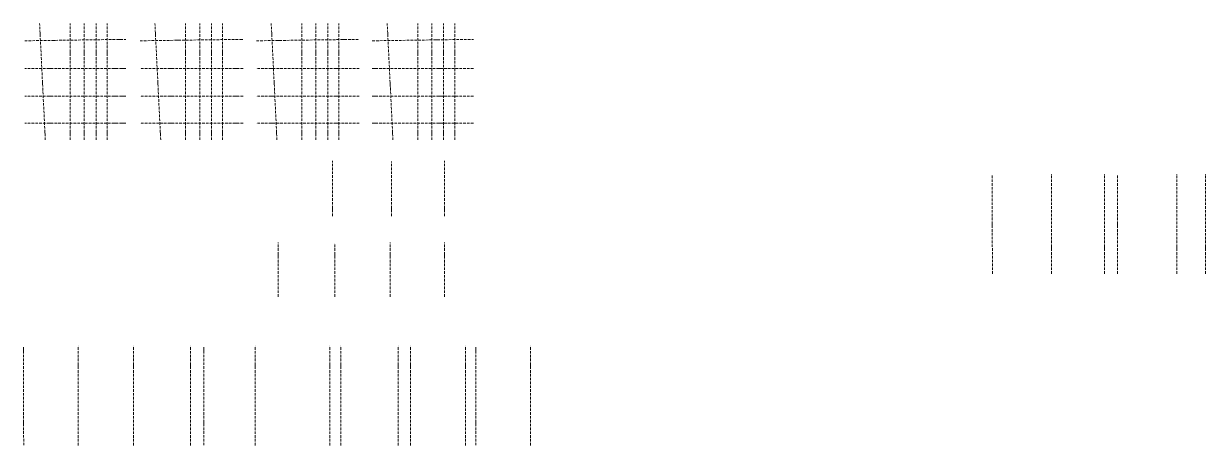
# Model space of a CAD drawing. Header units: inches. Extents: x -4737 to 13205, y 2479 to 13285.
# Drawn here: x 6390 to 11984, y 2479 to 4475 of the extents above; entities that cross this region are included whole.
import ezdxf

# ---------------------------------------------------------------- set-up
doc = ezdxf.new("R2010")
doc.units = ezdxf.units.IN
doc.header["$MEASUREMENT"] = 0
doc.linetypes.add('ACAD_ISO10W100', pattern=[18, 12, -3, 0, -3])
doc.layers.add('CL', color=30, linetype='ACAD_ISO10W100', lineweight=13)

msp = doc.modelspace()

# ---------------------------------------------------------------- linework, layer by layer
at = {"layer": 'CL'}
for p, q in [((6492.8, 3924.3), (6465.7, 4474.9)), ((6610.2, 3924.3), (6610.2, 4474.9)), ((6677.4, 3924.3), (6677.4, 4474.9)), ((6732.9, 3924.3), (6732.9, 4474.9)), ((6786, 3924.3), (6786, 4474.9)), ((7038.9, 3924.3), (7011.7, 4474.9)), ((7156.2, 3924.3), (7156.2, 4474.9)), ((7223.5, 3924.3), (7223.5, 4474.9)), ((7278.9, 3924.3), (7278.9, 4474.9)), ((7332.1, 3924.3), (7332.1, 4474.9)), ((7589.3, 3924.3), (7562.2, 4474.9)), ((7706.7, 3924.3), (7706.7, 4474.9)), ((7774, 3924.3), (7774, 4474.9)), ((7829.4, 3924.3), (7829.4, 4474.9)), ((7882.6, 3924.3), (7882.6, 4474.9)), ((8138.2, 3924.3), (8111.1, 4474.9)), ((8255.5, 3924.3), (8255.5, 4474.9)), ((8322.8, 3924.3), (8322.8, 4474.9)), ((8378.2, 3924.3), (8378.2, 4474.9)), ((8431.4, 3924.3), (8431.4, 4474.9)), ((6395.3, 4393.8), (6873.9, 4400.6)), ((6941.3, 4393.8), (7428.5, 4400.6)), ((7491.8, 4393.8), (7979, 4400.6)), ((8040.6, 4393.8), (8519.3, 4400.6)), ((6873.9, 4262.2), (6395.3, 4262.2)), ((7428.5, 4262.2), (6941.3, 4262.2)), ((7979, 4262.2), (7491.8, 4262.2)), ((8519.3, 4262.2), (8040.6, 4262.2)), ((6873.9, 4132.2), (6395.3, 4132.2)), ((7428.5, 4132.2), (6941.3, 4132.2)), ((7979, 4132.2), (7491.8, 4132.2)), ((8519.3, 4132.2), (8040.6, 4132.2)), ((6873.9, 4003.2), (6395.3, 4003.2)), ((7428.5, 4003.2), (6941.3, 4003.2)), ((7979, 4003.2), (7491.8, 4003.2)), ((8519.3, 4003.2), (8040.6, 4003.2)), ((7852.7, 3564.6), (7852.7, 3825.9)), ((8131.8, 3564.6), (8131.8, 3822.9)), ((8382.4, 3564.6), (8382.4, 3825.9)), ((10975.5, 3291.4), (10975.3, 3757.1)), ((11256, 3291.2), (11256.1, 3762.1)), ((11506.9, 3291.2), (11507, 3762.1)), ((11568.4, 3291.4), (11568.2, 3757.1)), ((11848.9, 3291.2), (11849, 3762.1)), ((11983.7, 3291.2), (11983.8, 3762.1)), ((7594.7, 3182.5), (7594.7, 3438.5)), ((7863.8, 3182.5), (7863.8, 3435.5)), ((8124.4, 3182.5), (8124.4, 3438.5)), ((8382.4, 3182.5), (8382.4, 3438.5)), ((6390.3, 2479.6), (6390.1, 2945.3)), ((6648.8, 2479.4), (6648.9, 2950.4)), ((6909.7, 2479.4), (6909.8, 2950.4)), ((7180.6, 2479.4), (7180.7, 2950.3)), ((7243.8, 2479.6), (7243.7, 2945.3)), ((7486.3, 2479.4), (7486.4, 2950.4)), ((7839.2, 2479.4), (7839.3, 2950.4)), ((7891.9, 2479.4), (7892, 2950.4)), ((8162.8, 2479.4), (8162.9, 2950.3)), ((8220.9, 2479.4), (8221, 2950.4)), ((8481.7, 2479.4), (8481.8, 2950.4)), ((8531.1, 2479.6), (8530.9, 2945.3)), ((8789.6, 2479.4), (8789.7, 2950.4))]:
    msp.add_line(p, q, dxfattribs=at)

doc.saveas('drawing.dxf')
